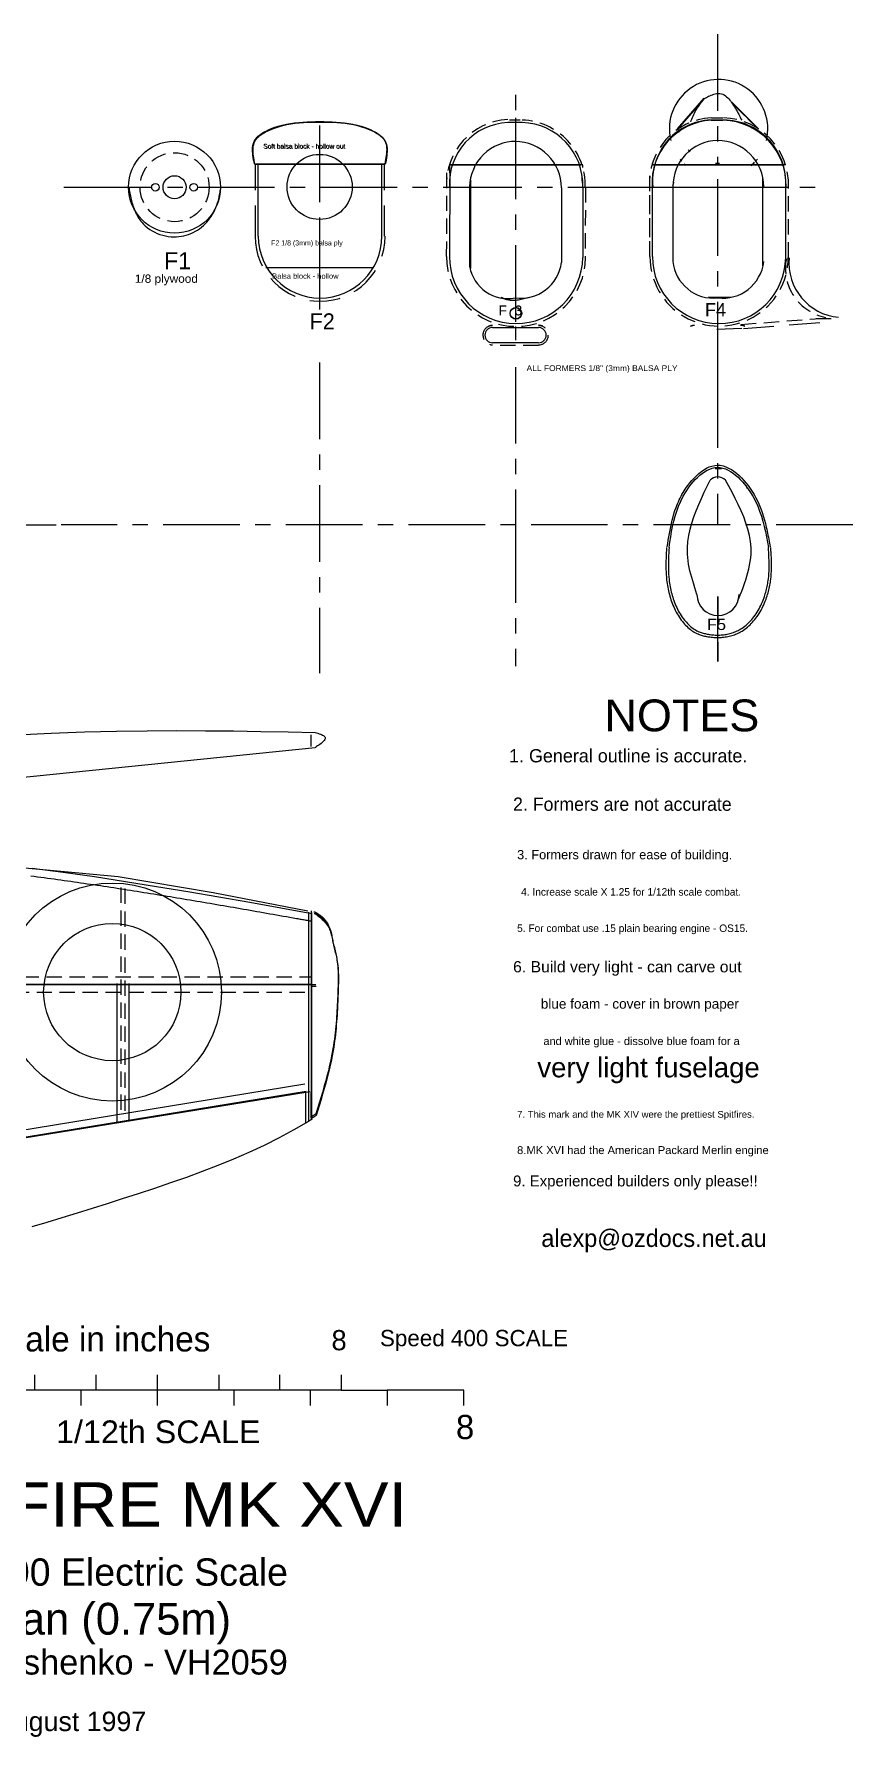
# Model space of a CAD drawing. Extents: x 1.4 to 41.2, y -1.3 to 26.5.
# Drawn here: x 27.89 to 41.25, y -1.27 to 26.5 of the extents above; entities that cross this region are included whole.
import ezdxf
from ezdxf.enums import TextEntityAlignment as Align

# ---------------------------------------------------------------- set-up
doc = ezdxf.new("R2010")
doc.units = 0
for name, pattern in [('CENTER', [2, 1.25, -0.25, 0.25, -0.25]), ('DASHED', [0.75, 0.5, -0.25]), ('HIDDEN', [0.375, 0.25, -0.125])]:
    doc.linetypes.add(name, pattern=pattern)
doc.layers.get('0').update_dxf_attribs({"color": 9, "linetype": 'CONTINUOUS'})

msp = doc.modelspace()

# ---------------------------------------------------------------- linework, layer by layer
at = {"color": 9, "linetype": 'CENTER'}
for p, q in [((39.0373, 26.5032), (39.0373, 24.3595)), ((32.5479, 25.01), (32.5479, 22.01)), ((35.7427, 25.0608), (35.7427, 21.7342)), ((35.7427, 25.0599), (35.7427, 21.7334)), ((35.7427, 25.0599), (35.7427, 21.7334)), ((28.3772, 24.005), (28.3772, 24.005)), ((34.5966, 24.0067), (36.8856, 24.0067)), ((34.5966, 24.0059), (36.8856, 24.0059)), ((34.5966, 24.0059), (36.8856, 24.0059)), ((34.5966, 24.005), (36.8856, 24.005)), ((34.5966, 24.0042), (36.8856, 24.0042)), ((34.5966, 24.0042), (36.8856, 24.0042)), ((36.8856, 24.005), (38.8772, 24.005)), ((37.8902, 24.0076), (40.1792, 24.0076)), ((37.8902, 24.0067), (40.1792, 24.0067)), ((37.8902, 24.0067), (40.1792, 24.0067)), ((37.8902, 24.0059), (40.1792, 24.0059)), ((37.8902, 24.005), (40.1792, 24.005)), ((37.8902, 24.005), (40.1792, 24.005)), ((37.9067, 24.0067), (40.1957, 24.0067)), ((37.9067, 24.0059), (40.1957, 24.0059)), ((37.9067, 24.0059), (40.1957, 24.0059)), ((37.9067, 24.005), (40.1957, 24.005)), ((37.9067, 24.0042), (40.1957, 24.0042)), ((37.9067, 24.0042), (40.1957, 24.0042)), ((38.8772, 24.005), (40.6272, 24.005)), ((39.0373, 24.1355), (39.0373, 21.0032)), ((35.7427, 21.7342), (35.7427, 21.51)), ((32.5479, 21.1458), (32.5479, 16.0782)), ((39.0373, 21.0032), (39.0373, 18.5032)), ((28.2523, 18.4981), (28.2523, 18.4981)), ((41.2455, 18.4981), (28.3346, 18.4981)), ((39.0373, 17.3314), (39.0373, 16.2689))]:
    msp.add_line(p, q, dxfattribs=at)
at = {"color": 9, "linetype": 'HIDDEN'}
for p, q in [((35.7427, 25.51), (35.7427, 25.0608)), ((38.3902, 24.9523), (38.825, 25.453)), ((39.2672, 25.3871), (39.7045, 24.9523)), ((35.6453, 25.1056), (35.8173, 25.1056)), ((38.9401, 25.1385), (39.1213, 25.1385)), ((34.6198, 24.242), (34.6137, 22.8764)), ((37.9258, 24.1915), (37.9258, 22.8905)), ((36.8817, 24.0068), (36.8807, 22.8597)), ((37.9331, 22.8762), (37.9331, 24.0125)), ((40.1954, 22.8597), (40.1954, 24.0125)), ((39.4184, 21.7663), (40.7194, 21.8651)), ((40.6414, 21.8651), (41.0037, 21.8651)), ((36.1187, 21.4205), (35.3687, 21.4205)), ((29.3056, 12.5822), (29.3056, 8.8313)), ((29.3723, 12.5646), (29.3723, 8.8449)), ((24.1833, 10.8777), (32.4234, 10.8777))]:
    msp.add_line(p, q, dxfattribs=at)
at = {"color": 9, "linetype": 'CONTINUOUS'}
for p, q in [((38.3845, 24.9573), (38.8192, 25.458)), ((38.3902, 24.9523), (38.7723, 25.3871)), ((39.7045, 24.9523), (39.2672, 25.3871)), ((39.2704, 25.3904), (39.7078, 24.9556)), ((35.8522, 25.0608), (35.6176, 25.0608)), ((39.1929, 25.0994), (38.8723, 25.0994)), ((38.9346, 25.0972), (39.1222, 25.0972)), ((38.9367, 25.0972), (39.1244, 25.0972)), ((31.4854, 24.3871), (33.6104, 24.3871)), ((31.4854, 24.385), (33.6104, 24.385)), ((31.4933, 24.3799), (33.6183, 24.3799)), ((34.6716, 24.2417), (34.6655, 22.8762)), ((34.666, 24.3748), (36.8398, 24.3748)), ((34.6716, 24.2417), (34.6716, 24.3668)), ((34.6881, 24.3685), (36.8131, 24.3685)), ((36.8377, 24.3668), (36.8377, 24.3277)), ((37.976, 24.3748), (40.1498, 24.3748)), ((37.9981, 24.3685), (40.1231, 24.3685)), ((34.9945, 24.0104), (34.9945, 22.7094)), ((35.011, 24.1256), (35.011, 22.6764)), ((36.4602, 24.0762), (36.4602, 24.0762)), ((36.4931, 23.9939), (36.4931, 22.7753)), ((36.4931, 23.9939), (36.4931, 22.7753)), ((36.4931, 23.9939), (36.4931, 22.7753)), ((36.8403, 24.0068), (36.8393, 22.8597)), ((37.9756, 22.8762), (37.9756, 24.0125)), ((38.3109, 24.0104), (38.3109, 22.7917)), ((38.3109, 24.0104), (38.3109, 22.7917)), ((38.3109, 24.0104), (38.3109, 22.7917)), ((39.7709, 24.1544), (39.7709, 22.7217)), ((40.1494, 22.8597), (40.1494, 24.0125)), ((31.6729, 22.6975), (33.4229, 22.6975)), ((36.4766, 22.7588), (36.4766, 22.7588)), ((36.4766, 22.7588), (36.4766, 22.7588)), ((38.8873, 22.2153), (39.0355, 22.1989)), ((35.3687, 21.7169), (36.1187, 21.7169)), ((36.1187, 21.4669), (35.3687, 21.4669)), ((38.9962, 19.4191), (39.1016, 19.4191)), ((39.4969, 19.1424), (39.5232, 19.0897)), ((32.409, 14.8826), (32.409, 15.0703)), ((32.4749, 15.1104), (32.4749, 15.1104)), ((19.6897, 13.5606), (32.4749, 14.8663)), ((32.3649, 12.179), (32.3649, 9.0303)), ((32.4123, 12.2008), (32.4123, 9.0257)), ((32.4161, 12.174), (32.4161, 8.999)), ((18.3878, 10.9981), (32.4196, 10.9981)), ((32.4234, 11.0027), (18.8279, 11.0027)), ((29.2422, 11.0144), (29.2422, 8.7482)), ((29.4382, 11.0142), (29.4382, 8.7793)), ((32.4196, 10.9981), (32.4855, 10.9981)), ((32.4234, 10.9714), (32.4893, 10.9714)), ((32.3081, 9.3739), (18.3401, 7.0963)), ((32.3279, 9.2527), (18.3599, 6.9751)), ((32.3878, 9.2481), (18.3878, 6.9757)), ((32.32, 9.25), (26.4394, 8.2946)), ((32.3219, 9.2384), (26.4413, 8.2831)), ((32.32, 9.2476), (32.32, 8.7319)), ((32.404, 9.2496), (32.404, 8.8274)), ((32.4078, 9.2229), (32.4078, 8.8006)), ((32.4123, 9.0257), (32.4123, 8.8413)), ((32.4161, 8.999), (32.4161, 8.8145)), ((27.9015, 4.3819), (27.9015, 4.6319)), ((28.9015, 4.3819), (28.9015, 4.6319)), ((29.9015, 4.3819), (29.9015, 4.6319)), ((30.9015, 4.6319), (30.9015, 4.3819)), ((31.9015, 4.3819), (31.9015, 4.6319)), ((32.9015, 4.6319), (32.9015, 4.3819)), ((32.9015, 4.3819), (25.9015, 4.3819)), ((28.6515, 4.3819), (28.6515, 4.1319)), ((29.9015, 4.1319), (29.9015, 4.3819)), ((31.1515, 4.3819), (31.1515, 4.1319)), ((32.4015, 4.1319), (32.4015, 4.3819)), ((32.9015, 4.3819), (32.9015, 4.3819)), ((32.9015, 4.3819), (33.6515, 4.3819)), ((33.6515, 4.3819), (33.6515, 4.3819)), ((33.6515, 4.3819), (33.6515, 4.1319))]:
    msp.add_line(p, q, dxfattribs=at)
at = {"color": 9, "linetype": 'DASHED'}
for p, q in [((32.5479, 25.01), (32.5479, 22.01)), ((32.5479, 25.01), (32.5479, 22.01)), ((32.5479, 25.01), (32.5479, 22.01)), ((39.4589, 21.7004), (40.9245, 21.8157)), ((39.0417, 17.3314), (39.0417, 16.2689))]:
    msp.add_line(p, q, dxfattribs=at)
at = {"color": 9, "linetype": 'CONTINUOUS'}
for points in [[(38.601, 25.0709), (38.6096, 25.0939), (38.6185, 25.117), (38.6279, 25.1404), (38.638, 25.1642), (38.649, 25.1886), (38.6612, 25.2137), (38.6748, 25.2396), (38.69, 25.2666), (38.7072, 25.2946), (38.7264, 25.324), (38.7481, 25.3548), (38.7723, 25.3871), (38.7783, 25.3949), (38.7845, 25.4027), (38.7905, 25.4103), (38.7964, 25.4177), (38.802, 25.4247), (38.8073, 25.4312), (38.8121, 25.4371), (38.8163, 25.4422), (38.8198, 25.4465), (38.8224, 25.4498), (38.8242, 25.452), (38.825, 25.453), (38.825, 25.453), (38.825, 25.453), (38.825, 25.453), (38.825, 25.453), (38.825, 25.453), (38.825, 25.453), (38.825, 25.453), (38.825, 25.453), (38.825, 25.453), (38.825, 25.453), (38.825, 25.453), (38.825, 25.453), (38.8274, 25.4541), (38.8338, 25.4577), (38.844, 25.4632), (38.8573, 25.4703), (38.8733, 25.4786), (38.8916, 25.4875), (38.9117, 25.4967), (38.9331, 25.5057), (38.9554, 25.5142), (38.978, 25.5217), (39.0006, 25.5278), (39.0226, 25.532), (39.0505, 25.5343), (39.0768, 25.5328), (39.1014, 25.528), (39.1245, 25.5201), (39.1461, 25.5095), (39.1665, 25.4965), (39.1857, 25.4814), (39.2038, 25.4647), (39.2209, 25.4465), (39.2371, 25.4273), (39.2525, 25.4074), (39.2672, 25.3871), (39.2837, 25.3632), (39.2994, 25.3392), (39.3145, 25.3152), (39.3289, 25.2911), (39.3429, 25.267), (39.3563, 25.2428), (39.3694, 25.2186), (39.3821, 25.1944), (39.3946, 25.1701), (39.4068, 25.1458), (39.419, 25.1215), (39.431, 25.0972)], [(31.4854, 24.3871), (31.4787, 24.4213), (31.4722, 24.4554), (31.4663, 24.4893), (31.4612, 24.5227), (31.4573, 24.5557), (31.4548, 24.588), (31.454, 24.6197), (31.4552, 24.6504), (31.4586, 24.6801), (31.4646, 24.7087), (31.4735, 24.7361), (31.4854, 24.7621), (31.4979, 24.7826), (31.5126, 24.8022), (31.5292, 24.8207), (31.5477, 24.8384), (31.5677, 24.8551), (31.589, 24.8709), (31.6116, 24.886), (31.6352, 24.9002), (31.6595, 24.9136), (31.6845, 24.9263), (31.7099, 24.9383), (31.7354, 24.9496), (31.8029, 24.9763), (31.8703, 24.999), (31.9379, 25.0179), (32.0055, 25.0334), (32.0732, 25.0458), (32.1409, 25.0555), (32.2087, 25.0627), (32.2765, 25.0679), (32.3443, 25.0713), (32.4122, 25.0734), (32.4801, 25.0743), (32.5479, 25.0746), (32.6158, 25.0743), (32.6837, 25.0734), (32.7515, 25.0713), (32.8194, 25.0679), (32.8872, 25.0627), (32.9549, 25.0555), (33.0227, 25.0458), (33.0903, 25.0334), (33.158, 25.0179), (33.2255, 24.999), (33.293, 24.9763), (33.3604, 24.9496), (33.386, 24.9383), (33.4114, 24.9263), (33.4363, 24.9136), (33.4607, 24.9002), (33.4842, 24.886), (33.5068, 24.8709), (33.5282, 24.8551), (33.5482, 24.8384), (33.5666, 24.8207), (33.5833, 24.8022), (33.5979, 24.7826), (33.6104, 24.7621), (33.6224, 24.7361), (33.6312, 24.7087), (33.6372, 24.6801), (33.6407, 24.6504), (33.6419, 24.6197), (33.6411, 24.588), (33.6386, 24.5557), (33.6346, 24.5227), (33.6296, 24.4893), (33.6237, 24.4554), (33.6172, 24.4213), (33.6104, 24.3871)], [(31.4854, 24.385), (31.4787, 24.4192), (31.4722, 24.4533), (31.4663, 24.4871), (31.4612, 24.5206), (31.4573, 24.5536), (31.4548, 24.5859), (31.454, 24.6175), (31.4552, 24.6483), (31.4586, 24.678), (31.4646, 24.7066), (31.4735, 24.734), (31.4854, 24.76), (31.4979, 24.7805), (31.5126, 24.8001), (31.5292, 24.8186), (31.5477, 24.8363), (31.5677, 24.853), (31.589, 24.8688), (31.6116, 24.8838), (31.6352, 24.898), (31.6595, 24.9115), (31.6845, 24.9242), (31.7099, 24.9362), (31.7354, 24.9475), (31.8029, 24.9742), (31.8703, 24.9969), (31.9379, 25.0158), (32.0055, 25.0313), (32.0732, 25.0437), (32.1409, 25.0533), (32.2087, 25.0606), (32.2765, 25.0658), (32.3443, 25.0692), (32.4122, 25.0712), (32.4801, 25.0722), (32.5479, 25.0725), (32.6158, 25.0722), (32.6837, 25.0712), (32.7515, 25.0692), (32.8194, 25.0658), (32.8872, 25.0606), (32.9549, 25.0533), (33.0227, 25.0437), (33.0903, 25.0313), (33.158, 25.0158), (33.2255, 24.9969), (33.293, 24.9742), (33.3604, 24.9475), (33.386, 24.9362), (33.4114, 24.9242), (33.4363, 24.9115), (33.4607, 24.898), (33.4842, 24.8838), (33.5068, 24.8688), (33.5282, 24.853), (33.5482, 24.8363), (33.5666, 24.8186), (33.5833, 24.8001), (33.5979, 24.7805), (33.6104, 24.76), (33.6224, 24.734), (33.6312, 24.7066), (33.6372, 24.678), (33.6407, 24.6483), (33.6419, 24.6175), (33.6411, 24.5859), (33.6386, 24.5536), (33.6346, 24.5206), (33.6296, 24.4871), (33.6237, 24.4533), (33.6172, 24.4192), (33.6104, 24.385)], [(31.4933, 24.3799), (31.4865, 24.4141), (31.48, 24.4482), (31.4741, 24.4821), (31.4691, 24.5156), (31.4651, 24.5485), (31.4626, 24.5809), (31.4618, 24.6125), (31.463, 24.6432), (31.4664, 24.673), (31.4725, 24.7016), (31.4813, 24.7289), (31.4933, 24.7549), (31.5058, 24.7755), (31.5204, 24.795), (31.5371, 24.8136), (31.5555, 24.8312), (31.5755, 24.8479), (31.5969, 24.8638), (31.6194, 24.8788), (31.643, 24.893), (31.6674, 24.9064), (31.6923, 24.9191), (31.7177, 24.9311), (31.7433, 24.9424), (31.8107, 24.9692), (31.8782, 24.9918), (31.9457, 25.0107), (32.0134, 25.0262), (32.081, 25.0386), (32.1488, 25.0483), (32.2165, 25.0555), (32.2843, 25.0607), (32.3522, 25.0642), (32.42, 25.0662), (32.4879, 25.0672), (32.5558, 25.0674), (32.6236, 25.0672), (32.6915, 25.0662), (32.7594, 25.0642), (32.8272, 25.0607), (32.895, 25.0555), (32.9628, 25.0483), (33.0305, 25.0386), (33.0982, 25.0262), (33.1658, 25.0107), (33.2334, 24.9918), (33.3009, 24.9692), (33.3683, 24.9424), (33.3938, 24.9311), (33.4192, 24.9191), (33.4442, 24.9064), (33.4685, 24.893), (33.4921, 24.8788), (33.5147, 24.8638), (33.536, 24.8479), (33.556, 24.8312), (33.5744, 24.8136), (33.5911, 24.795), (33.6058, 24.7755), (33.6183, 24.7549), (33.6302, 24.7289), (33.6391, 24.7016), (33.6451, 24.673), (33.6485, 24.6432), (33.6497, 24.6125), (33.6489, 24.5809), (33.6464, 24.5485), (33.6425, 24.5156), (33.6374, 24.4821), (33.6315, 24.4482), (33.625, 24.4142), (33.6183, 24.3799)], [(31.5479, 23.205), (31.5479, 23.205), (31.5479, 24.3769)], [(33.563, 23.205), (33.563, 23.205), (33.563, 24.3769)], [(35.0116, 24.105), (35.0096, 24.0929), (35.0076, 24.081), (35.0057, 24.0694), (35.0038, 24.0583), (35.0021, 24.0479), (35.0005, 24.0382), (34.999, 24.0295), (34.9978, 24.022), (34.9967, 24.0157), (34.9959, 24.0109), (34.9954, 24.0077), (34.9951, 24.0062), (34.9951, 24.0062), (34.9951, 24.0062), (34.9951, 24.0061), (34.9951, 24.0061), (34.9951, 24.0061), (34.9951, 24.0061), (34.9951, 24.0061), (34.9951, 24.0061), (34.9951, 24.0062), (34.9951, 24.0062), (34.9951, 24.0062), (34.9951, 24.0062)], [(36.8228, 24.1607), (36.8248, 24.1404), (36.8268, 24.1204), (36.8288, 24.101), (36.8307, 24.0824), (36.8324, 24.0648), (36.834, 24.0487), (36.8355, 24.0342), (36.8367, 24.0216), (36.8378, 24.0112), (36.8386, 24.0033), (36.8391, 23.9982), (36.8393, 23.996), (36.8393, 23.996), (36.8393, 23.996), (36.8393, 23.996), (36.8393, 23.996), (36.8393, 23.996), (36.8393, 23.996), (36.8393, 23.996), (36.8393, 23.996), (36.8393, 23.996), (36.8393, 23.996), (36.8393, 23.996), (36.8393, 23.996)], [(38.3217, 24.0885), (38.3197, 24.0806), (38.3177, 24.0727), (38.3158, 24.065), (38.314, 24.0577), (38.3122, 24.0508), (38.3106, 24.0443), (38.3092, 24.0386), (38.3079, 24.0335), (38.3069, 24.0293), (38.306, 24.026), (38.3055, 24.0238), (38.3052, 24.0227), (38.3052, 24.0226), (38.3052, 24.0226), (38.3052, 24.0226), (38.3052, 24.0226), (38.3052, 24.0226), (38.3052, 24.0226), (38.3052, 24.0226), (38.3052, 24.0226), (38.3052, 24.0226), (38.3052, 24.0226), (38.3052, 24.0226), (38.3052, 24.0227)], [(35.5056, 22.2112), (35.5124, 22.2081), (35.5192, 22.2051), (35.5259, 22.2021), (35.5327, 22.1991), (35.5395, 22.1962), (35.5463, 22.1934), (35.5532, 22.1906), (35.5601, 22.1879), (35.567, 22.1853), (35.5739, 22.1828), (35.5809, 22.1805), (35.588, 22.1783), (35.5973, 22.1756), (35.6067, 22.1731), (35.6162, 22.171), (35.6257, 22.169), (35.6353, 22.1673), (35.645, 22.1659), (35.6547, 22.1647), (35.6644, 22.1637), (35.6741, 22.1629), (35.6838, 22.1623), (35.6935, 22.1619), (35.7033, 22.1618), (35.7256, 22.1622), (35.7478, 22.1635), (35.7699, 22.1658), (35.792, 22.1688), (35.814, 22.1726), (35.8359, 22.177), (35.8578, 22.1819), (35.8796, 22.1872), (35.9014, 22.1929), (35.9232, 22.1988), (35.945, 22.205), (35.9667, 22.2112)], [(38.931, 22.2112), (38.9718, 22.2112), (39.012, 22.2112), (39.0512, 22.2112), (39.0886, 22.2112), (39.1238, 22.2112), (39.1562, 22.2112), (39.1852, 22.2112), (39.2104, 22.2112), (39.231, 22.2112), (39.2466, 22.2112), (39.2565, 22.2112), (39.2603, 22.2112), (39.2604, 22.2112), (39.2604, 22.2112), (39.2604, 22.2112), (39.2604, 22.2112), (39.2604, 22.2112), (39.2604, 22.2112), (39.2604, 22.2112), (39.2604, 22.2112), (39.2604, 22.2112), (39.2604, 22.2112), (39.2604, 22.2112), (39.2603, 22.2112)], [(39.4356, 21.6983), (39.4356, 21.6983), (39.0272, 21.6851)], [(38.2464, 18.1307), (38.2597, 18.2163), (38.2735, 18.3017), (38.2885, 18.3869), (38.3053, 18.4717), (38.3245, 18.5559), (38.3467, 18.6394), (38.3724, 18.7222), (38.4024, 18.8039), (38.4371, 18.8846), (38.4772, 18.9641), (38.5232, 19.0422), (38.5758, 19.1188), (38.6069, 19.1591), (38.6399, 19.1986), (38.6746, 19.2366), (38.7109, 19.2727), (38.7486, 19.3063), (38.7875, 19.3372), (38.8274, 19.3646), (38.8682, 19.3883), (38.9098, 19.4076), (38.9518, 19.4222), (38.9943, 19.4314), (39.0369, 19.435), (39.0804, 19.4323), (39.1238, 19.4237), (39.1669, 19.4096), (39.2094, 19.3905), (39.2513, 19.3669), (39.2924, 19.3394), (39.3324, 19.3084), (39.3712, 19.2744), (39.4087, 19.238), (39.4447, 19.1995), (39.4789, 19.1596), (39.5112, 19.1188), (39.5655, 19.0421), (39.6134, 18.9639), (39.6554, 18.8844), (39.6921, 18.8037), (39.7242, 18.7219), (39.7522, 18.6392), (39.7767, 18.5557), (39.7982, 18.4715), (39.8175, 18.3868), (39.8349, 18.3016), (39.8512, 18.2162), (39.8669, 18.1307)], [(38.7012, 17.3622), (38.6833, 17.4173), (38.6656, 17.4723), (38.6484, 17.5274), (38.6318, 17.5824), (38.616, 17.6374), (38.6013, 17.6924), (38.5879, 17.7473), (38.576, 17.8021), (38.5658, 17.8569), (38.5575, 17.9117), (38.5513, 17.9663), (38.5474, 18.0209), (38.5469, 18.1226), (38.5546, 18.224), (38.5696, 18.3252), (38.5913, 18.4261), (38.619, 18.5269), (38.6518, 18.6274), (38.6891, 18.7279), (38.7301, 18.8282), (38.774, 18.9283), (38.8202, 19.0285), (38.8678, 19.1285), (38.9162, 19.2286)], [(39.3858, 17.2963), (39.4091, 17.3569), (39.432, 17.4175), (39.4544, 17.4781), (39.476, 17.5387), (39.4964, 17.5992), (39.5154, 17.6596), (39.5326, 17.72), (39.5479, 17.7804), (39.5609, 17.8407), (39.5714, 17.9008), (39.579, 17.9609), (39.5834, 18.0209), (39.5834, 18.1227), (39.5743, 18.2242), (39.557, 18.3254), (39.5322, 18.4264), (39.5009, 18.5271), (39.4638, 18.6277), (39.4218, 18.7281), (39.3756, 18.8284), (39.3262, 18.9285), (39.2742, 19.0286), (39.2207, 19.1286), (39.1663, 19.2286)], [(38.2464, 18.1307), (38.244, 18.0866), (38.2416, 18.0425), (38.2395, 17.9985), (38.2377, 17.9545), (38.2363, 17.9104), (38.2354, 17.8665), (38.2351, 17.8225), (38.2355, 17.7787), (38.2368, 17.7348), (38.2389, 17.691), (38.2421, 17.6473), (38.2464, 17.6037), (38.25, 17.5746), (38.2541, 17.5456), (38.2587, 17.5167), (38.2639, 17.4878), (38.2697, 17.459), (38.276, 17.4303), (38.2828, 17.4018), (38.2903, 17.3733), (38.2982, 17.345), (38.3067, 17.3169), (38.3158, 17.2889), (38.3255, 17.2612), (38.3359, 17.233), (38.347, 17.205), (38.3587, 17.1773), (38.371, 17.1499), (38.3841, 17.1228), (38.3978, 17.0961), (38.4123, 17.0697), (38.4276, 17.0438), (38.4436, 17.0184), (38.4605, 16.9934), (38.4782, 16.9689), (38.4968, 16.945), (38.5124, 16.9261), (38.5286, 16.9076), (38.5453, 16.8897), (38.5626, 16.8722), (38.5805, 16.8555), (38.5989, 16.8394), (38.6179, 16.824), (38.6374, 16.8094), (38.6574, 16.7958), (38.678, 16.783), (38.6991, 16.7712), (38.7207, 16.7605), (38.7363, 16.7536), (38.752, 16.7473), (38.768, 16.7414), (38.7842, 16.7361), (38.8006, 16.7312), (38.8171, 16.7267), (38.8337, 16.7227), (38.8505, 16.719), (38.8674, 16.7157), (38.8843, 16.7128), (38.9013, 16.7102), (38.9183, 16.7078), (38.9381, 16.7055), (38.9579, 16.7035), (38.9777, 16.7019), (38.9975, 16.7008), (39.0173, 16.7), (39.0372, 16.6997), (39.0569, 16.6999), (39.0767, 16.7005), (39.0965, 16.7016), (39.1162, 16.7031), (39.1359, 16.7052), (39.1555, 16.7078), (39.1761, 16.7112), (39.1967, 16.7151), (39.2171, 16.7196), (39.2375, 16.7247), (39.2576, 16.7304), (39.2776, 16.7367), (39.2974, 16.7435), (39.317, 16.751), (39.3364, 16.7591), (39.3554, 16.7678), (39.3742, 16.777), (39.3926, 16.7869), (39.4156, 16.8002), (39.4379, 16.8145), (39.4597, 16.8297), (39.481, 16.8456), (39.5016, 16.8624), (39.5217, 16.8799), (39.5412, 16.8981), (39.5601, 16.9169), (39.5785, 16.9363), (39.5962, 16.9563), (39.6133, 16.9767), (39.6298, 16.9977), (39.6483, 17.0227), (39.666, 17.0483), (39.6829, 17.0744), (39.699, 17.1009), (39.7143, 17.1279), (39.7289, 17.1554), (39.7427, 17.1832), (39.7557, 17.2113), (39.7681, 17.2399), (39.7798, 17.2687), (39.7907, 17.2977), (39.8011, 17.327), (39.8089, 17.3507), (39.8162, 17.3744), (39.8232, 17.3983), (39.8298, 17.4222), (39.8359, 17.4463), (39.8416, 17.4705), (39.8469, 17.4947), (39.8517, 17.519), (39.8562, 17.5434), (39.8602, 17.5679), (39.8638, 17.5924), (39.8669, 17.6169), (39.8714, 17.6594), (39.8747, 17.7019), (39.877, 17.7446), (39.8783, 17.7873), (39.8787, 17.8301), (39.8784, 17.8729), (39.8775, 17.9158), (39.876, 17.9588), (39.8741, 18.0017), (39.8719, 18.0447), (39.8695, 18.0877), (39.8669, 18.1307)], [(27.6025, 15.0742), (28.171, 15.1001), (28.7138, 15.119), (29.2338, 15.1316), (29.7339, 15.1387), (30.2169, 15.1412), (30.6856, 15.1397), (31.1429, 15.1351), (31.5916, 15.1282), (32.0347, 15.1197), (32.4749, 15.1104)], [(32.4749, 15.1104), (32.4971, 15.1039), (32.5189, 15.0973), (32.5401, 15.0905), (32.5601, 15.0835), (32.5787, 15.0761), (32.5956, 15.0683), (32.6103, 15.0601), (32.6225, 15.0513), (32.6318, 15.0418), (32.6379, 15.0316), (32.6405, 15.0207), (32.6391, 15.0088), (32.6327, 14.9943), (32.6218, 14.979), (32.6073, 14.9633), (32.5903, 14.9475), (32.5716, 14.932), (32.5523, 14.9173), (32.5332, 14.9037), (32.5153, 14.8917), (32.4996, 14.8815), (32.487, 14.8736), (32.4785, 14.8684), (32.4749, 14.8663), (32.4749, 14.8663), (32.4749, 14.8663), (32.4749, 14.8663), (32.4749, 14.8663), (32.4749, 14.8663), (32.4749, 14.8663), (32.4749, 14.8663), (32.4749, 14.8663), (32.4749, 14.8663), (32.4749, 14.8663), (32.4749, 14.8663), (32.4749, 14.8663)], [(32.3575, 12.1975), (30.8095, 12.4939), (29.2616, 12.7574), (27.4501, 12.9221)], [(27.8578, 12.8997), (28.3665, 12.832), (28.8748, 12.7592), (29.3826, 12.682), (29.8899, 12.6008), (30.397, 12.5164), (30.9038, 12.4295), (31.4105, 12.3406), (31.917, 12.2504), (32.4234, 12.1596)], [(32.4552, 12.1863), (32.4588, 12.1852), (32.4623, 12.184), (32.4657, 12.1828), (32.469, 12.1817), (32.4722, 12.1807), (32.4751, 12.1797), (32.4777, 12.1788), (32.4801, 12.178), (32.482, 12.1773), (32.4836, 12.1768), (32.4848, 12.1764), (32.4855, 12.1762), (32.4856, 12.1762), (32.4856, 12.1761), (32.4857, 12.1761), (32.4857, 12.1761), (32.4857, 12.1761), (32.4857, 12.1761), (32.4857, 12.1761), (32.4857, 12.1761), (32.4856, 12.1761), (32.4856, 12.1762), (32.4855, 12.1762), (32.4855, 12.1762)], [(32.459, 12.1596), (32.4626, 12.1584), (32.4661, 12.1572), (32.4695, 12.156), (32.4728, 12.1549), (32.476, 12.1539), (32.4789, 12.1529), (32.4815, 12.152), (32.4838, 12.1512), (32.4858, 12.1506), (32.4874, 12.15), (32.4886, 12.1496), (32.4893, 12.1494), (32.4894, 12.1494), (32.4894, 12.1494), (32.4895, 12.1494), (32.4895, 12.1494), (32.4895, 12.1493), (32.4895, 12.1494), (32.4895, 12.1494), (32.4894, 12.1494), (32.4894, 12.1494), (32.4894, 12.1494), (32.4893, 12.1494), (32.4893, 12.1494)], [(32.4855, 12.1762), (32.5065, 12.1587), (32.5274, 12.1412), (32.5481, 12.1235), (32.5683, 12.1057), (32.588, 12.0875), (32.6071, 12.0689), (32.6253, 12.0499), (32.6426, 12.0304), (32.6588, 12.0103), (32.6738, 11.9895), (32.6874, 11.968), (32.6996, 11.9456), (32.7083, 11.9269), (32.7161, 11.9075), (32.723, 11.8878), (32.7293, 11.8676), (32.7348, 11.847), (32.7399, 11.8262), (32.7445, 11.8052), (32.7489, 11.784), (32.753, 11.7626), (32.7571, 11.7413), (32.7612, 11.7199), (32.7655, 11.6986), (32.7708, 11.6735), (32.7764, 11.6485), (32.7822, 11.6237), (32.7881, 11.5989), (32.7941, 11.5743), (32.8, 11.5497), (32.8059, 11.5252), (32.8116, 11.5006), (32.8171, 11.4761), (32.8222, 11.4515), (32.827, 11.4269), (32.8313, 11.4022), (32.8365, 11.3671), (32.8408, 11.3319), (32.8441, 11.2965), (32.8467, 11.2609), (32.8485, 11.2253), (32.8497, 11.1895), (32.8503, 11.1536), (32.8504, 11.1177), (32.8501, 11.0818), (32.8496, 11.0459), (32.8488, 11.0099), (32.8478, 10.974), (32.8468, 10.9409), (32.8458, 10.9079), (32.8447, 10.8749), (32.8436, 10.8419), (32.8424, 10.809), (32.8411, 10.7761), (32.8397, 10.7432), (32.8382, 10.7103), (32.8366, 10.6774), (32.835, 10.6445), (32.8332, 10.6117), (32.8313, 10.5788), (32.8281, 10.5265), (32.8246, 10.4741), (32.8208, 10.4218), (32.8165, 10.3695), (32.8119, 10.3172), (32.8068, 10.2649), (32.8013, 10.2127), (32.7953, 10.1606), (32.7887, 10.1086), (32.7816, 10.0566), (32.7738, 10.0047), (32.7655, 9.953), (32.7493, 9.8627), (32.7312, 9.7729), (32.7114, 9.6833), (32.6902, 9.5941), (32.6675, 9.5051), (32.6437, 9.4164), (32.6189, 9.3279), (32.5932, 9.2396), (32.5669, 9.1514), (32.5401, 9.0633), (32.5129, 8.9753), (32.4855, 8.8873)], [(32.4893, 12.1494), (32.5103, 12.132), (32.5312, 12.1144), (32.5519, 12.0968), (32.5721, 12.0789), (32.5918, 12.0607), (32.6108, 12.0421), (32.6291, 12.0231), (32.6463, 12.0036), (32.6625, 11.9835), (32.6775, 11.9627), (32.6912, 11.9412), (32.7034, 11.9189), (32.7121, 11.9001), (32.7199, 11.8808), (32.7268, 11.861), (32.733, 11.8408), (32.7386, 11.8203), (32.7437, 11.7995), (32.7483, 11.7784), (32.7527, 11.7572), (32.7568, 11.7359), (32.7609, 11.7145), (32.765, 11.6931), (32.7692, 11.6718), (32.7746, 11.6467), (32.7802, 11.6217), (32.786, 11.5969), (32.7919, 11.5722), (32.7979, 11.5475), (32.8038, 11.5229), (32.8097, 11.4984), (32.8154, 11.4739), (32.8209, 11.4493), (32.826, 11.4248), (32.8308, 11.4001), (32.8351, 11.3754), (32.8403, 11.3404), (32.8446, 11.3051), (32.8479, 11.2697), (32.8505, 11.2342), (32.8523, 11.1985), (32.8535, 11.1627), (32.8541, 11.1269), (32.8542, 11.091), (32.8539, 11.055), (32.8534, 11.0191), (32.8525, 10.9831), (32.8516, 10.9473), (32.8506, 10.9142), (32.8496, 10.8811), (32.8485, 10.8481), (32.8474, 10.8151), (32.8461, 10.7822), (32.8448, 10.7493), (32.8435, 10.7164), (32.842, 10.6835), (32.8404, 10.6506), (32.8387, 10.6178), (32.837, 10.5849), (32.8351, 10.552), (32.8319, 10.4997), (32.8284, 10.4474), (32.8246, 10.395), (32.8203, 10.3427), (32.8157, 10.2904), (32.8106, 10.2382), (32.8051, 10.186), (32.7991, 10.1338), (32.7925, 10.0818), (32.7853, 10.0298), (32.7776, 9.978), (32.7692, 9.9262), (32.753, 9.836), (32.735, 9.7461), (32.7152, 9.6566), (32.694, 9.5673), (32.6713, 9.4784), (32.6475, 9.3897), (32.6227, 9.3012), (32.597, 9.2128), (32.5707, 9.1247), (32.5438, 9.0366), (32.5167, 8.9486), (32.4893, 8.8606)], [(32.3649, 9.0303), (32.3649, 9.0303), (32.3649, 8.7668)], [(32.4234, 8.8029), (32.4185, 8.7999), (32.4137, 8.7969), (32.4088, 8.7939), (32.4039, 8.7909), (32.3991, 8.7878), (32.3942, 8.7848), (32.3893, 8.7818), (32.3844, 8.7788), (32.3796, 8.7758), (32.3747, 8.7728), (32.3698, 8.7698), (32.3649, 8.7668), (32.1288, 8.6281), (31.8883, 8.4978), (31.6437, 8.3753), (31.3954, 8.2598), (31.144, 8.1506), (30.8897, 8.0469), (30.633, 7.9482), (30.3743, 7.8536), (30.114, 7.7625), (29.8526, 7.6741), (29.5904, 7.5878), (29.3279, 7.5027), (29.0824, 7.4238), (28.837, 7.3457), (28.5915, 7.2686), (28.3459, 7.1927), (28.1001, 7.1183), (27.8541, 7.0456)], [(32.4855, 8.8873), (32.4775, 8.8823), (32.4696, 8.8773), (32.4619, 8.8725), (32.4545, 8.8679), (32.4476, 8.8635), (32.4412, 8.8595), (32.4354, 8.8558), (32.4303, 8.8527), (32.4261, 8.85), (32.4229, 8.848), (32.4207, 8.8466), (32.4196, 8.8459), (32.4196, 8.8459), (32.4196, 8.8459), (32.4196, 8.8459), (32.4196, 8.8459), (32.4195, 8.8459), (32.4195, 8.8459), (32.4196, 8.8459), (32.4196, 8.8459), (32.4196, 8.8459), (32.4196, 8.8459), (32.4196, 8.8459), (32.4196, 8.8459)], [(32.4893, 8.8606), (32.4813, 8.8555), (32.4734, 8.8506), (32.4657, 8.8458), (32.4583, 8.8411), (32.4514, 8.8367), (32.445, 8.8327), (32.4392, 8.8291), (32.4341, 8.8259), (32.4299, 8.8233), (32.4267, 8.8212), (32.4245, 8.8198), (32.4234, 8.8192), (32.4234, 8.8191), (32.4234, 8.8191), (32.4233, 8.8191), (32.4233, 8.8191), (32.4233, 8.8191), (32.4233, 8.8191), (32.4233, 8.8191), (32.4234, 8.8191), (32.4234, 8.8191), (32.4234, 8.8191), (32.4234, 8.8192), (32.4234, 8.8192)], [(34.9015, 4.1319), (34.9015, 4.3819), (33.6515, 4.3819)]]:
    msp.add_lwpolyline(points, dxfattribs=at)
at = {"color": 9, "linetype": 'DASHED'}
for points in [[(31.5015, 23.205), (31.5015, 23.205), (31.5015, 24.3769)], [(33.6069, 23.205), (33.6069, 23.205), (33.6069, 24.3769)]]:
    msp.add_lwpolyline(points, dxfattribs=at)
at = {"color": 9, "linetype": 'CENTER'}
for points in [[(28.3772, 24.005), (28.5647, 24.005), (34.5966, 24.005)], [(35.7427, 21.072), (35.7427, 18.4757), (35.7427, 16.1921)], [(1.8772, 18.4981), (1.3772, 18.4981), (28.2523, 18.4981)]]:
    msp.add_lwpolyline(points, dxfattribs=at)
at = {"color": 9, "linetype": 'HIDDEN'}
for points in [[(29.4355, 24.0116), (29.4398, 23.9861), (29.4441, 23.9606), (29.4485, 23.9351), (29.453, 23.9097), (29.4578, 23.8843), (29.4628, 23.8589), (29.4682, 23.8337), (29.4739, 23.8085), (29.48, 23.7833), (29.4866, 23.7583), (29.4937, 23.7334), (29.5014, 23.7086), (29.5108, 23.6809), (29.5209, 23.6535), (29.532, 23.6263), (29.5438, 23.5995), (29.5566, 23.5731), (29.5702, 23.5472), (29.5848, 23.5219), (29.6004, 23.4971), (29.6169, 23.4731), (29.6345, 23.4498), (29.653, 23.4272), (29.6727, 23.4056), (29.7054, 23.3737), (29.7406, 23.3441), (29.7779, 23.3169), (29.8171, 23.2923), (29.8581, 23.2703), (29.9005, 23.2509), (29.9442, 23.2342), (29.9889, 23.2204), (30.0344, 23.2095), (30.0804, 23.2015), (30.1268, 23.1966), (30.1733, 23.1948), (30.2138, 23.1959), (30.2542, 23.1993), (30.2942, 23.2051), (30.3338, 23.2132), (30.3728, 23.2234), (30.4112, 23.2359), (30.4488, 23.2505), (30.4855, 23.2671), (30.5212, 23.2857), (30.5558, 23.3062), (30.5892, 23.3287), (30.6212, 23.3529), (30.6518, 23.3789), (30.681, 23.4065), (30.7086, 23.4357), (30.7347, 23.4663), (30.7593, 23.4982), (30.7822, 23.5313), (30.8035, 23.5654), (30.8232, 23.6005), (30.8412, 23.6364), (30.8575, 23.6731), (30.872, 23.7104), (30.8847, 23.7481), (30.8911, 23.7697), (30.897, 23.7913), (30.9024, 23.8131), (30.9074, 23.8349), (30.912, 23.8568), (30.9163, 23.8788), (30.9202, 23.9008), (30.924, 23.9229), (30.9275, 23.9451), (30.9309, 23.9672), (30.9342, 23.9894), (30.9374, 24.0116)], [(38.217, 18.1373), (38.2258, 18.1924), (38.2348, 18.2475), (38.244, 18.3024), (38.2536, 18.3572), (38.2638, 18.4117), (38.2746, 18.4659), (38.2862, 18.5198), (38.2988, 18.5731), (38.3124, 18.626), (38.3272, 18.6784), (38.3434, 18.7301), (38.361, 18.7811), (38.3727, 18.8121), (38.385, 18.8429), (38.398, 18.8735), (38.4117, 18.9038), (38.4262, 18.9338), (38.4415, 18.9637), (38.4577, 18.9934), (38.4747, 19.0229), (38.4927, 19.0522), (38.5117, 19.0814), (38.5317, 19.1105), (38.5527, 19.1395), (38.585, 19.181), (38.6193, 19.2218), (38.6556, 19.2614), (38.6936, 19.2991), (38.7331, 19.3345), (38.7739, 19.367), (38.8159, 19.3961), (38.8589, 19.4212), (38.9027, 19.4418), (38.947, 19.4574), (38.9917, 19.4674), (39.0367, 19.4713), (39.0826, 19.4687), (39.1283, 19.4596), (39.1737, 19.4448), (39.2185, 19.4246), (39.2626, 19.3997), (39.3058, 19.3707), (39.3479, 19.338), (39.3886, 19.3022), (39.4279, 19.2639), (39.4656, 19.2235), (39.5013, 19.1818), (39.535, 19.1391), (39.5707, 19.0901), (39.6035, 19.0407), (39.6339, 18.9908), (39.6618, 18.9405), (39.6875, 18.8897), (39.711, 18.8384), (39.7327, 18.7866), (39.7525, 18.7344), (39.7707, 18.6817), (39.7875, 18.6286), (39.8029, 18.5749), (39.8172, 18.5208), (39.825, 18.4894), (39.8324, 18.4578), (39.8396, 18.4261), (39.8466, 18.3942), (39.8533, 18.3623), (39.8598, 18.3302), (39.8662, 18.2981), (39.8724, 18.2659), (39.8785, 18.2337), (39.8845, 18.2014), (39.8905, 18.1691), (39.8964, 18.1368)], [(38.207, 18.1307), (38.2045, 18.0862), (38.2022, 18.0418), (38.2, 17.9974), (38.1982, 17.953), (38.1968, 17.9086), (38.1959, 17.8642), (38.1956, 17.8199), (38.196, 17.7757), (38.1973, 17.7314), (38.1994, 17.6873), (38.2026, 17.6432), (38.207, 17.5992), (38.2106, 17.5693), (38.2148, 17.5395), (38.2196, 17.5097), (38.2249, 17.4801), (38.2308, 17.4505), (38.2373, 17.421), (38.2444, 17.3916), (38.252, 17.3624), (38.2602, 17.3333), (38.269, 17.3044), (38.2783, 17.2756), (38.2882, 17.2471), (38.2991, 17.2178), (38.3105, 17.1889), (38.3227, 17.1602), (38.3355, 17.1318), (38.349, 17.1037), (38.3633, 17.076), (38.3783, 17.0487), (38.3941, 17.0219), (38.4107, 16.9955), (38.4282, 16.9696), (38.4465, 16.9442), (38.4657, 16.9194), (38.4822, 16.8995), (38.4993, 16.88), (38.517, 16.861), (38.5353, 16.8426), (38.5541, 16.8249), (38.5736, 16.8079), (38.5937, 16.7917), (38.6143, 16.7763), (38.6354, 16.7618), (38.6572, 16.7484), (38.6794, 16.7359), (38.7023, 16.7246), (38.7188, 16.7173), (38.7357, 16.7105), (38.7527, 16.7042), (38.77, 16.6985), (38.7875, 16.6933), (38.8051, 16.6885), (38.8229, 16.6842), (38.8408, 16.6803), (38.8588, 16.6768), (38.8769, 16.6736), (38.895, 16.6709), (38.9132, 16.6684), (38.9339, 16.6659), (38.9547, 16.6639), (38.9755, 16.6622), (38.9962, 16.661), (39.017, 16.6603), (39.0378, 16.6599), (39.0585, 16.6601), (39.0793, 16.6607), (39.1, 16.6618), (39.1207, 16.6635), (39.1413, 16.6657), (39.1619, 16.6684), (39.1837, 16.6719), (39.2055, 16.676), (39.2271, 16.6808), (39.2486, 16.6862), (39.27, 16.6922), (39.2911, 16.6988), (39.3121, 16.7061), (39.3328, 16.714), (39.3533, 16.7226), (39.3734, 16.7318), (39.3933, 16.7416), (39.4128, 16.752), (39.4368, 16.766), (39.4603, 16.781), (39.4832, 16.7969), (39.5054, 16.8136), (39.5271, 16.8312), (39.5482, 16.8495), (39.5686, 16.8686), (39.5884, 16.8883), (39.6077, 16.9087), (39.6262, 16.9296), (39.6442, 16.9511), (39.6614, 16.973), (39.6806, 16.9989), (39.6988, 17.0253), (39.7163, 17.0523), (39.7329, 17.0797), (39.7487, 17.1076), (39.7637, 17.136), (39.778, 17.1647), (39.7915, 17.1938), (39.8043, 17.2233), (39.8164, 17.253), (39.8277, 17.2831), (39.8384, 17.3134), (39.8465, 17.3377), (39.8541, 17.3622), (39.8613, 17.3869), (39.868, 17.4116), (39.8744, 17.4364), (39.8803, 17.4614), (39.8857, 17.4864), (39.8907, 17.5115), (39.8953, 17.5366), (39.8995, 17.5619), (39.9032, 17.5871), (39.9064, 17.6125), (39.9109, 17.6553), (39.9142, 17.6983), (39.9164, 17.7413), (39.9177, 17.7844), (39.9182, 17.8275), (39.9179, 17.8707), (39.9169, 17.914), (39.9155, 17.9573), (39.9136, 18.0006), (39.9114, 18.044), (39.9089, 18.0873), (39.9064, 18.1307)], [(27.8372, 12.772), (27.8915, 12.765), (27.9458, 12.7579), (28, 12.7507), (28.0542, 12.7435), (28.1085, 12.7362), (28.1627, 12.7289), (28.2169, 12.7215), (28.2711, 12.7141), (28.3253, 12.7066), (28.3796, 12.699), (28.4338, 12.6914), (28.488, 12.6837), (28.5422, 12.676), (28.5965, 12.6683), (28.6507, 12.6605), (28.7049, 12.6526), (28.759, 12.6447), (28.8132, 12.6367), (28.8674, 12.6287), (28.9216, 12.6207), (28.9758, 12.6126), (29.03, 12.6044), (29.0842, 12.5962), (29.1384, 12.588), (29.1926, 12.5797), (29.2468, 12.5714)], [(29.2468, 12.5714), (29.3009, 12.563), (29.3551, 12.5546), (29.4093, 12.5462), (29.4634, 12.5377), (29.5176, 12.5292), (29.5717, 12.5206), (29.6259, 12.512), (29.6801, 12.5034), (29.7343, 12.4947), (29.7884, 12.486), (29.8426, 12.4773), (29.8968, 12.4685), (29.9509, 12.4597), (30.0051, 12.4508), (30.0592, 12.4419), (30.1134, 12.433), (30.1675, 12.4241), (30.2216, 12.4151), (30.2758, 12.4061), (30.33, 12.3971), (30.3841, 12.3881), (30.4383, 12.379), (30.4925, 12.3699), (30.5466, 12.3607), (30.6008, 12.3516), (30.6549, 12.3424), (30.709, 12.3332), (30.7632, 12.324), (30.8173, 12.3147), (30.8714, 12.3054), (30.9256, 12.2961), (30.9798, 12.2868), (31.0339, 12.2775), (31.0881, 12.2682), (31.1422, 12.2588), (31.1964, 12.2494), (31.2505, 12.24), (31.3047, 12.2306), (31.3588, 12.2212), (31.4129, 12.2117), (31.4671, 12.2023), (31.5212, 12.1928), (31.5754, 12.1833), (31.6295, 12.1738), (31.6837, 12.1643), (31.7378, 12.1548), (31.792, 12.1453), (31.8461, 12.1357), (31.9003, 12.1262), (31.9544, 12.1166), (32.0086, 12.1071), (32.0627, 12.0975), (32.1169, 12.088), (32.171, 12.0784), (32.1903, 12.075), (32.2095, 12.0716), (32.2287, 12.0682), (32.248, 12.0648), (32.2672, 12.0614), (32.2864, 12.058), (32.3057, 12.0546), (32.3249, 12.0512), (32.3442, 12.0478), (32.3634, 12.0444), (32.3826, 12.041), (32.4019, 12.0376)], [(32.4855, 12.1762), (32.4956, 12.1699), (32.5058, 12.1637), (32.5158, 12.1573), (32.5258, 12.1509), (32.5358, 12.1444), (32.5456, 12.1378), (32.5552, 12.131), (32.5647, 12.124), (32.5741, 12.1169), (32.5832, 12.1095), (32.5921, 12.1018), (32.6008, 12.0938), (32.6113, 12.0834), (32.6214, 12.0726), (32.631, 12.0613), (32.6403, 12.0496), (32.6491, 12.0375), (32.6575, 12.0251), (32.6656, 12.0124), (32.6732, 11.9995), (32.6804, 11.9863), (32.6872, 11.9729), (32.6936, 11.9593), (32.6996, 11.9456), (32.7075, 11.9258), (32.7148, 11.9057), (32.7214, 11.8854), (32.7274, 11.865), (32.733, 11.8445), (32.7381, 11.8238), (32.743, 11.803), (32.7476, 11.7822), (32.7521, 11.7613), (32.7565, 11.7404), (32.7609, 11.7195), (32.7655, 11.6986), (32.771, 11.6739), (32.7768, 11.6491), (32.7828, 11.6245), (32.7887, 11.5998), (32.7947, 11.5752), (32.8007, 11.5506), (32.8065, 11.5259), (32.8121, 11.5013), (32.8174, 11.4766), (32.8225, 11.4518), (32.8271, 11.4271), (32.8313, 11.4022), (32.8364, 11.367), (32.8406, 11.3316), (32.8439, 11.2961), (32.8464, 11.2606), (32.8482, 11.2249), (32.8494, 11.1891), (32.8501, 11.1533), (32.8502, 11.1175), (32.85, 11.0816), (32.8495, 11.0457), (32.8487, 11.0099), (32.8478, 10.974), (32.8469, 10.941), (32.8459, 10.908), (32.8448, 10.875), (32.8437, 10.842), (32.8424, 10.8091), (32.8411, 10.7761), (32.8397, 10.7432), (32.8382, 10.7103), (32.8367, 10.6775), (32.835, 10.6446), (32.8332, 10.6117), (32.8313, 10.5788), (32.8281, 10.5265), (32.8246, 10.4741), (32.8207, 10.4218), (32.8165, 10.3694), (32.8119, 10.3171), (32.8068, 10.2649), (32.8013, 10.2127), (32.7952, 10.1606), (32.7887, 10.1085), (32.7815, 10.0566), (32.7738, 10.0047), (32.7655, 9.953), (32.7493, 9.8628), (32.7312, 9.7729), (32.7115, 9.6833), (32.6902, 9.5941), (32.6676, 9.5052), (32.6438, 9.4165), (32.6189, 9.328), (32.5933, 9.2396), (32.5669, 9.1514), (32.5401, 9.0634), (32.5129, 8.9753), (32.4855, 8.8873)], [(32.4893, 12.1494), (32.4994, 12.1432), (32.5095, 12.1369), (32.5196, 12.1306), (32.5296, 12.1242), (32.5395, 12.1177), (32.5494, 12.111), (32.559, 12.1042), (32.5685, 12.0973), (32.5779, 12.0901), (32.587, 12.0827), (32.5959, 12.075), (32.6046, 12.0671), (32.6151, 12.0567), (32.6252, 12.0458), (32.6348, 12.0345), (32.6441, 12.0228), (32.6529, 12.0107), (32.6613, 11.9984), (32.6693, 11.9857), (32.6769, 11.9727), (32.6841, 11.9595), (32.691, 11.9461), (32.6974, 11.9326), (32.7034, 11.9189), (32.7113, 11.899), (32.7186, 11.8789), (32.7252, 11.8587), (32.7312, 11.8382), (32.7367, 11.8177), (32.7419, 11.797), (32.7468, 11.7763), (32.7514, 11.7554), (32.7559, 11.7345), (32.7603, 11.7136), (32.7647, 11.6927), (32.7692, 11.6718), (32.7748, 11.6471), (32.7806, 11.6224), (32.7865, 11.5977), (32.7925, 11.5731), (32.7985, 11.5484), (32.8044, 11.5238), (32.8102, 11.4992), (32.8159, 11.4745), (32.8212, 11.4498), (32.8263, 11.4251), (32.8309, 11.4003), (32.8351, 11.3754), (32.8402, 11.3402), (32.8444, 11.3049), (32.8477, 11.2694), (32.8502, 11.2338), (32.852, 11.1981), (32.8532, 11.1624), (32.8538, 11.1266), (32.854, 11.0907), (32.8538, 11.0548), (32.8533, 11.019), (32.8525, 10.9831), (32.8516, 10.9473), (32.8507, 10.9142), (32.8497, 10.8812), (32.8486, 10.8482), (32.8474, 10.8152), (32.8462, 10.7823), (32.8449, 10.7494), (32.8435, 10.7165), (32.842, 10.6836), (32.8405, 10.6507), (32.8388, 10.6178), (32.837, 10.5849), (32.8351, 10.552), (32.8319, 10.4997), (32.8284, 10.4473), (32.8245, 10.395), (32.8203, 10.3427), (32.8157, 10.2904), (32.8106, 10.2381), (32.8051, 10.1859), (32.799, 10.1338), (32.7925, 10.0818), (32.7853, 10.0298), (32.7776, 9.978), (32.7692, 9.9262), (32.7531, 9.836), (32.735, 9.7461), (32.7153, 9.6566), (32.694, 9.5674), (32.6714, 9.4784), (32.6475, 9.3897), (32.6227, 9.3012), (32.5971, 9.2129), (32.5707, 9.1247), (32.5438, 9.0366), (32.5167, 8.9486), (32.4893, 8.8606)], [(32.4234, 11.0027), (18.3445, 11.0027), (18.3445, 11.1277), (32.4234, 11.1277)]]:
    msp.add_lwpolyline(points, dxfattribs=at)
at = {"color": 9, "linetype": 'CONTINUOUS'}
for centre, radius in [((30.1821, 24.005), 0.75), ((32.5479, 24.01), 0.5313), ((30.1821, 24.005), 0.1875), ((29.8696, 24.005), 0.0625), ((30.4946, 24.005), 0.0625), ((35.7493, 21.9492), 0.0937), ((35.7493, 21.9483), 0.0937), ((35.7493, 21.9483), 0.0937), ((35.7493, 21.9475), 0.0937), ((35.7493, 21.9466), 0.0937), ((35.7493, 21.9466), 0.0937), ((29.1672, 10.8767), 1.7785), ((29.1672, 10.8767), 1.1198)]:
    msp.add_circle(centre, radius, dxfattribs=at)
at = {"color": 9, "linetype": 'HIDDEN'}
msp.add_circle((30.1821, 24.005), 0.5625, dxfattribs=at)
at = {"color": 9, "linetype": 'CONTINUOUS'}
for centre, radius, start, end in [((39.0547, 24.9597), 0.8027, -13.8291, 188.2021), ((35.6666, 24.0593), 1.0026, 92.8, 182.7999), ((35.8193, 24.0397), 1.0215, -1.8476, 88.1523), ((38.9965, 24.0702), 1.0288, 93.3352, 183.3348), ((38.9711, 24.1113), 0.993, 95.7104, 185.7107), ((39.1014, 24.0433), 1.0545, -1.7899, 88.2101), ((39.1277, 24.0777), 1.0237, -3.6529, 86.3474), ((35.7438, 24.0021), 0.7493, 89.3702, 179.3704), ((35.7356, 23.9939), 0.7575, 0, 90), ((39.0547, 24.9597), 0.8027, -171.7979, -166.171), ((39.0519, 24.0268), 0.7412, 91.2731, 181.273), ((39.0474, 25.0654), 0.6668, -170.2391, -165.6074), ((39.0355, 24.0104), 0.7575, 0, 90), ((39.0547, 24.9597), 0.8027, -141.5141, -138.5837), ((39.0474, 25.0654), 0.6668, -137.17, -133.7147), ((39.0547, 24.9597), 0.8027, -41.9595, -38.063), ((39.0547, 24.9597), 0.8027, -134.3569, -131.5985), ((39.0474, 25.0654), 0.6668, -93.5289, -88.0414), ((39.0547, 24.9597), 0.8027, -48.4009, -43.0131), ((32.5555, 23.205), 1.0076, 180, 360), ((35.7524, 22.868), 1.0869, 179.5659, 359.5659), ((39.0625, 22.868), 1.0869, 179.5659, 359.5659), ((38.9696, 22.8576), 0.662, -174.2893, -84.2893), ((39.1178, 22.8741), 0.6802, -96.9529, -6.953), ((41.0944, 22.7725), 0.8931, 174.7101, 264.7098), ((35.6203, 22.8247), 0.6363, -169.5626, -79.5626), ((35.8261, 22.8658), 0.6731, -97.7335, -7.7335), ((35.3687, 21.5919), 0.125, 90, 270), ((36.1187, 21.5919), 0.125, -90, 90), ((39.0412, 19.1036), 0.1768, 44.9974, 134.9991), ((39.0449, 17.3622), 0.3438, 180, 360)]:
    msp.add_arc(centre, radius, start, end, dxfattribs=at)
at = {"color": 9, "linetype": 'HIDDEN'}
for centre, radius, start, end in [((35.6666, 24.0593), 1.0497, 92.8, 182.7998), ((35.8193, 24.0397), 1.0601, -1.8475, 88.1528), ((38.9965, 24.0702), 1.0707, 93.335, 183.3346), ((39.1014, 24.0433), 1.0948, -1.7898, 88.2097), ((35.7524, 22.868), 1.1337, 179.5659, 359.5659), ((39.0625, 22.868), 1.1281, 179.566, 359.5661), ((40.9582, 22.6803), 0.8139, 168.9175, 258.9176), ((35.3687, 21.5919), 0.1577, 115.5088, 270), ((35.3687, 21.5936), 0.1577, 90, 115.5088), ((35.3687, 21.5927), 0.1577, 90, 115.5088), ((35.3687, 21.5927), 0.1577, 90, 115.5088), ((35.3687, 21.5919), 0.1577, 90, 115.5088), ((35.3687, 21.5911), 0.1577, 90, 115.5088), ((35.3687, 21.5911), 0.1577, 90, 115.5088), ((36.1187, 21.5936), 0.1588, 63.6575, 90), ((36.1187, 21.5927), 0.1588, 63.6575, 90), ((36.1187, 21.5927), 0.1588, 63.6575, 90), ((36.1187, 21.5919), 0.1588, 63.6575, 90), ((36.1187, 21.5911), 0.1588, 63.6578, 90), ((36.1187, 21.5911), 0.1588, 63.6578, 90), ((36.1187, 21.5919), 0.1588, -90, 63.6575), ((38.6623, 21.5936), 0.1577, 90, 115.5088), ((38.6623, 21.5927), 0.1577, 90, 115.5088), ((38.6623, 21.5919), 0.1577, 90, 115.5088), ((39.4123, 21.5944), 0.1588, 63.6575, 90), ((39.4123, 21.5936), 0.1588, 63.6575, 90), ((39.4123, 21.5936), 0.1588, 63.6575, 90), ((39.4123, 21.5927), 0.1588, 63.6575, 90)]:
    msp.add_arc(centre, radius, start, end, dxfattribs=at)
at = {"color": 9, "linetype": 'DASHED'}
msp.add_arc((32.5555, 23.205), 1.0607, 180, 360, dxfattribs=at)

# ---------------------------------------------------------------- texts
at = {"color": 9}
for s, height, p, p2 in [('Soft balsa block - hollow out', 0.0763, (31.6257, 24.6379), (32.963, 24.6379)), ('Soft balsa block - hollow out', 0.0763, (31.6257, 24.6358), (32.963, 24.6358)), ('Soft balsa block - hollow out', 0.0763, (31.6336, 24.6307), (32.9709, 24.6307)), ('F2 1/8 (3mm) balsa ply', 0.0826, (31.7575, 23.0548), (32.9246, 23.0548)), ('F1', 0.2767, (30.0099, 22.6678), (30.4509, 22.6678)), ('1/8 plywood', 0.1357, (29.5343, 22.4455), (30.5632, 22.4455)), ('Balsa block - hollow', 0.0867, (31.7739, 22.5114), (32.8575, 22.5114)), ('F2', 0.2594, (32.3833, 21.688), (32.7956, 21.688)), ('F  3', 0.1599, (35.4675, 21.9162), (35.8521, 21.9162)), ('F  3', 0.1599, (35.4675, 21.9154), (35.8521, 21.9154)), ('F  3', 0.1599, (35.4675, 21.9154), (35.8521, 21.9154)), ('F  3', 0.1599, (35.4675, 21.9145), (35.8521, 21.9145)), ('F  3', 0.1599, (35.4675, 21.9137), (35.8521, 21.9137)), ('F  3', 0.1599, (35.4675, 21.9137), (35.8521, 21.9137)), ('F4', 0.2162, (38.8331, 21.898), (39.1768, 21.898)), ('ALL FORMERS 1/8" (3mm) BALSA PLY', 0.0938, (35.9232, 21.0061), (38.3848, 21.0061)), ('F5', 0.1844, (38.8661, 16.782), (39.1756, 16.782)), ('NOTES', 0.5187, (37.1929, 15.1297), (39.7186, 15.1297)), ('scale in inches', 0.4059, (27.2041, 5.0141), (30.7662, 5.0141)), ('8', 0.3294, (32.7411, 5.0339), (32.989, 5.0339)), ('Speed 400 SCALE', 0.2657, (33.5316, 5.0998), (36.6, 5.0998)), ('1/12th SCALE', 0.3705, (28.2494, 3.5187), (31.5841, 3.5187)), ('8', 0.3953, (34.7714, 3.5846), (35.0689, 3.5846)), ('SPITFIRE MK XVI', 0.7244, (25.0636, 2.1562), (33.9754, 2.1562)), ('SPEED 400 Electric Scale', 0.4453, (24.8985, 1.1935), (32.0312, 1.1935)), ('29" span (0.75m)', 0.5187, (25.6901, 0.3952), (31.1039, 0.3952)), ('Alex Pedashenko - VH2059', 0.4057, (25.162, -0.2556), (32.0298, -0.2556)), ('August 1997', 0.3167, (27.2699, -1.1779), (29.7194, -1.1779))]:
    msp.add_text(s, height=height, dxfattribs=at).set_placement(p, p2, align=Align.FIT)
at = {"color": 6}
for s, height, p, p2 in [('1. General outline is accurate.', 0.2152, (35.6368, 14.6236), (39.5236, 14.6236)), ('2. Formers are not accurate', 0.2171, (35.7026, 13.8331), (39.2678, 13.8331)), ('3. Formers drawn for ease of building.', 0.151, (35.7685, 13.0427), (39.2772, 13.0427)), ('4. Increase scale X 1.25 for 1/12th scale combat.', 0.1221, (35.8344, 12.4498), (39.4212, 12.4498)), ('5. For combat use .15 plain bearing engine - OS15.', 0.1221, (35.7685, 11.857), (39.5346, 11.857)), ('6. Build very light - can carve out', 0.1835, (35.7026, 11.1982), (39.4302, 11.1982)), ('  blue foam - cover in brown paper', 0.1604, (36.032, 10.6054), (39.3851, 10.6054)), ('  and white glue - dissolve blue foam for a', 0.1299, (36.0979, 10.0125), (39.3988, 10.0125)), ('very light fuselage', 0.3239, (36.0979, 9.4856), (39.7256, 9.4856)), ('7. This mark and the MK XIV were the prettiest Spitfires.', 0.1108, (35.7685, 8.8269), (39.6397, 8.8269)), ('8.MK XVI had the American Packard Merlin engine', 0.1292, (35.7685, 8.234), (39.8722, 8.234)), ('9. Experienced builders only please!!', 0.1776, (35.7026, 7.707), (39.6918, 7.707)), ('alexp@ozdocs.net.au', 0.2863, (36.1637, 6.7189), (39.8386, 6.7189))]:
    msp.add_text(s, height=height, dxfattribs=at).set_placement(p, p2, align=Align.FIT)

doc.saveas('drawing.dxf')
